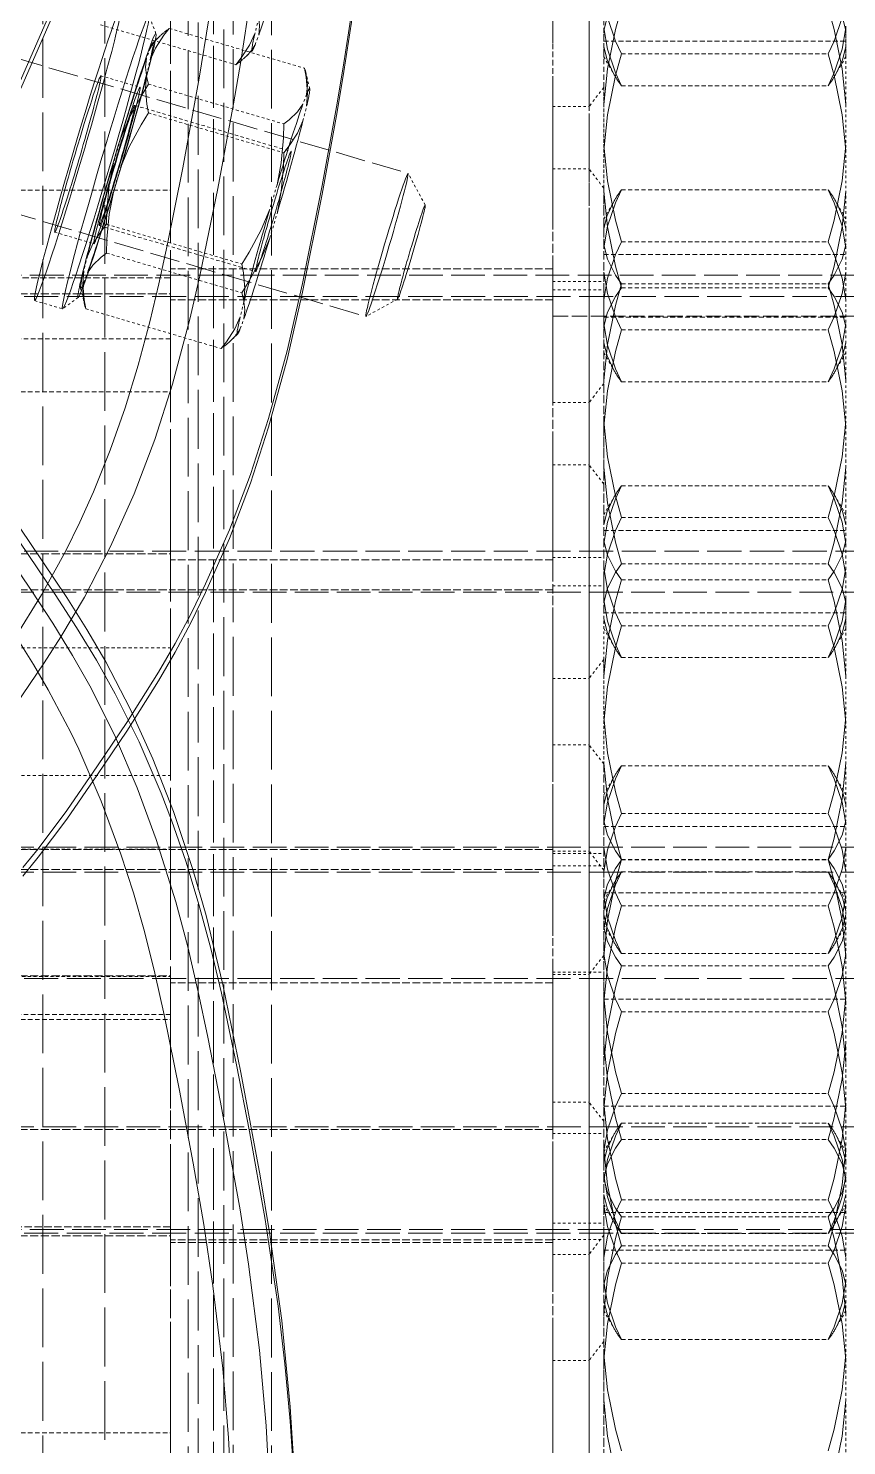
# Model space of a CAD drawing. Header units: millimetres. Extents: x 2913 to 35025, y 2470 to 25178.
# Drawn here: x 14592.4 to 14624.5, y 11967.6 to 12023.2 of the extents above; entities that cross this region are included whole.
import ezdxf

# ---------------------------------------------------------------- set-up
doc = ezdxf.new("R2010")
doc.units = ezdxf.units.MM
doc.linetypes.add('DASHED', pattern=[15, 12, -3])

# ---------------------------------------------------------------- blocks, each defined once
blk = doc.blocks.new('A$C637D7238')
at = {"color": 7, "linetype": 'DASHED', "lineweight": 13, "ltscale": 0.464721}
for p, q in [((198.301, 1132.197), (198.301, 1411.03)), ((213.301, 1132.197), (213.301, 1411.03))]:
    blk.add_line(p, q, dxfattribs=at)
at = {"color": 7, "linetype": 'DASHED', "lineweight": 13, "ltscale": 0.19221}
for p, q in [((200.769, 1176.542), (200.769, 1291.867)), ((202.269, 1176.521), (202.269, 1291.847))]:
    blk.add_line(p, q, dxfattribs=at)
at = {"color": 7, "linetype": 'DASHED', "lineweight": 13, "ltscale": 0.192253}
blk.add_line((200.394, 1168.654), (200.394, 1284.006), dxfattribs=at)
at = {"color": 7, "linetype": 'DASHED', "lineweight": 13, "ltscale": 0.192257}
blk.add_line((199.004, 1167.83), (199.004, 1283.184), dxfattribs=at)
at = {"color": 7, "linetype": 'DASHED', "lineweight": 13, "ltscale": 0.192265}
blk.add_line((199.392, 1166.038), (199.392, 1281.397), dxfattribs=at)
at = {"color": 7, "linetype": 'DASHED', "lineweight": 13, "ltscale": 0.192269}
blk.add_line((199.99, 1164.997), (199.99, 1280.358), dxfattribs=at)
at = {"color": 7, "linetype": 'DASHED', "lineweight": 13, "ltscale": 0.192268}
blk.add_line((199.998, 1165.122), (199.998, 1280.483), dxfattribs=at)
at = {"color": 7, "linetype": 'DASHED', "lineweight": 13, "ltscale": 0.192321}
blk.add_line((195.729, 1144.426), (195.729, 1259.819), dxfattribs=at)
at = {"color": 7, "linetype": 'DASHED', "lineweight": 13, "ltscale": 0.192323}
blk.add_line((193.301, 1142.293), (193.301, 1257.687), dxfattribs=at)
at = {"color": 7, "linetype": 'DASHED', "lineweight": 13, "ltscale": 0.097866}
for p, q in [((151.293, 1248.218), (207.624, 1231.639)), ((149.641, 1242.603), (205.971, 1226.024))]:
    blk.add_line(p, q, dxfattribs=at)
at = {"color": 7, "linetype": 'DASHED', "lineweight": 13, "ltscale": 0.018552}
for p, q in [((213.301, 1234.259), (213.301, 1245.39)), ((214.725, 1234.259), (214.725, 1245.39)), ((214.725, 1231.51), (214.725, 1242.641)), ((214.725, 1222.641), (214.725, 1233.772))]:
    blk.add_line(p, q, dxfattribs=at)
at = {"color": 7, "linetype": 'DASHED', "lineweight": 13, "ltscale": 0.017161}
blk.add_line((215.301, 1235.009), (215.301, 1245.305), dxfattribs=at)
at = {"color": 7, "linetype": 'DASHED', "lineweight": 13, "ltscale": 0.093789}
blk.add_line((198.301, 1238.476), (198.301, 1182.203), dxfattribs=at)
at = {"color": 7, "linetype": 'DASHED', "lineweight": 13, "ltscale": 0.001259}
for p, q in [((197.737, 1237.122), (197.466, 1237.827)), ((194.691, 1226.771), (194.081, 1226.326))]:
    blk.add_line(p, q, dxfattribs=at)
at = {"color": 7, "linetype": 'DASHED', "lineweight": 13, "ltscale": 0.000989504}
for p, q in [((201.768, 1237.73), (201.626, 1237.153)), ((197.366, 1235.503), (197.508, 1236.079))]:
    blk.add_line(p, q, dxfattribs=at)
at = {"color": 7, "linetype": 'DASHED', "lineweight": 13, "ltscale": 0.009222}
for p, q in [((195.565, 1237.468), (200.873, 1235.905)), ((197.441, 1235.143), (202.749, 1233.58)), ((195.802, 1229.642), (201.109, 1228.08)), ((195.802, 1228.511), (201.109, 1226.949)), ((194.982, 1226.326), (200.29, 1224.764))]:
    blk.add_line(p, q, dxfattribs=at)
at = {"color": 7, "linetype": 'DASHED', "lineweight": 13, "ltscale": 0.009221}
for p, q in [((198.261, 1237.327), (203.569, 1235.765)), ((197.441, 1234.011), (202.749, 1232.449))]:
    blk.add_line(p, q, dxfattribs=at)
at = {"color": 7, "linetype": 'DASHED', "lineweight": 13, "ltscale": 0.001886}
for p, q in [((215.301, 1236.219), (215.301, 1237.35)), ((224.801, 1236.219), (224.801, 1237.35)), ((215.301, 1213.773), (215.301, 1214.904)), ((224.801, 1213.773), (224.801, 1214.904))]:
    blk.add_line(p, q, dxfattribs=at)
at = {"color": 7, "linetype": 'DASHED', "lineweight": 13, "ltscale": 0.005132}
for p, q in [((224.801, 1234.344), (224.801, 1237.423)), ((224.801, 1211.9), (224.801, 1214.979))]:
    blk.add_line(p, q, dxfattribs=at)
at = {"color": 7, "linetype": 'DASHED', "lineweight": 13, "ltscale": 0.000606274}
for p, q in [((197.615, 1236.764), (197.878, 1237.015)), ((201.519, 1236.468), (201.255, 1236.217))]:
    blk.add_line(p, q, dxfattribs=at)
at = {"color": 7, "linetype": 'DASHED', "lineweight": 13, "ltscale": 0.00067601}
for p, q in [((201.626, 1236.686), (201.768, 1237.066)), ((197.508, 1236.546), (197.366, 1236.167))]:
    blk.add_line(p, q, dxfattribs=at)
at = {"color": 7, "linetype": 'DASHED', "lineweight": 13, "ltscale": 0.015833}
for p, q in [((215.301, 1236.829), (224.801, 1236.829)), ((215.301, 1228.453), (224.801, 1228.453)), ((215.301, 1226.001), (224.801, 1226.001)), ((215.301, 1217.625), (224.801, 1217.625)), ((215.301, 1214.385), (224.801, 1214.385)), ((215.301, 1206.009), (224.801, 1206.009)), ((215.301, 1203.4), (224.801, 1203.4)), ((215.301, 1199.23), (224.801, 1199.23)), ((215.301, 1195.024), (224.801, 1195.024)), ((215.301, 1190.854), (224.801, 1190.854)), ((215.301, 1189.375), (224.801, 1189.375))]:
    blk.add_line(p, q, dxfattribs=at)
at = {"color": 7, "linetype": 'DASHED', "lineweight": 13, "ltscale": 0.001316}
for p, q in [((215.301, 1236.219), (215.696, 1235.535)), ((224.801, 1236.219), (224.406, 1235.535)), ((215.301, 1229.853), (215.696, 1230.537)), ((224.801, 1229.853), (224.406, 1230.537)), ((215.301, 1224.601), (215.696, 1223.917)), ((224.801, 1224.601), (224.406, 1223.917)), ((215.301, 1218.238), (215.696, 1218.921)), ((224.801, 1218.238), (224.406, 1218.921)), ((215.301, 1213.773), (215.696, 1213.089)), ((224.801, 1213.773), (224.406, 1213.089)), ((215.301, 1207.252), (215.696, 1207.936)), ((224.801, 1207.252), (224.406, 1207.936)), ((215.301, 1203.083), (215.696, 1203.766)), ((224.801, 1203.083), (224.406, 1203.766)), ((215.301, 1202.157), (215.696, 1201.473)), ((224.801, 1202.157), (224.406, 1201.473)), ((215.301, 1193.227), (215.696, 1193.911)), ((224.801, 1193.227), (224.406, 1193.911)), ((215.301, 1191.172), (215.696, 1190.488)), ((224.801, 1191.172), (224.406, 1190.488)), ((215.301, 1187.002), (215.696, 1186.318)), ((224.801, 1187.002), (224.406, 1186.318))]:
    blk.add_line(p, q, dxfattribs=at)
at = {"color": 7, "linetype": 'DASHED', "lineweight": 13, "ltscale": 0.013529}
for p, q in [((215.992, 1236.325), (224.109, 1236.325)), ((215.992, 1235.08), (224.109, 1235.08)), ((215.992, 1230.992), (224.109, 1230.992)), ((215.992, 1228.957), (224.109, 1228.957)), ((215.992, 1227.307), (224.109, 1227.307)), ((215.992, 1227.147), (224.109, 1227.147)), ((215.992, 1225.497), (224.109, 1225.497)), ((215.992, 1223.463), (224.109, 1223.463)), ((215.992, 1219.376), (224.109, 1219.376)), ((215.992, 1218.129), (224.109, 1218.129)), ((215.992, 1216.319), (224.109, 1216.319)), ((215.992, 1215.692), (224.109, 1215.692)), ((215.992, 1213.881), (224.109, 1213.881)), ((215.992, 1212.635), (224.109, 1212.635)), ((215.992, 1208.391), (224.109, 1208.391)), ((215.992, 1206.513), (224.109, 1206.513)), ((215.992, 1204.706), (224.109, 1204.706)), ((215.992, 1204.703), (224.109, 1204.703)), ((215.992, 1204.221), (224.109, 1204.221)), ((215.992, 1202.896), (224.109, 1202.896)), ((215.992, 1201.019), (224.109, 1201.019)), ((215.992, 1200.536), (224.109, 1200.536)), ((215.992, 1198.726), (224.109, 1198.726)), ((215.992, 1195.528), (224.109, 1195.528)), ((215.992, 1194.365), (224.109, 1194.365)), ((215.992, 1193.718), (224.109, 1193.718)), ((215.992, 1191.358), (224.109, 1191.358)), ((215.992, 1190.681), (224.109, 1190.681)), ((215.992, 1190.034), (224.109, 1190.034)), ((215.992, 1189.548), (224.109, 1189.548)), ((215.992, 1188.871), (224.109, 1188.871)), ((215.992, 1185.864), (224.109, 1185.864))]:
    blk.add_line(p, q, dxfattribs=at)
at = {"color": 7, "linetype": 'DASHED', "lineweight": 13, "ltscale": 0.000270102}
for p, q in [((203.611, 1235.608), (203.569, 1235.765)), ((194.94, 1226.483), (194.982, 1226.326))]:
    blk.add_line(p, q, dxfattribs=at)
at = {"color": 7, "linetype": 'DASHED', "lineweight": 13, "ltscale": 0.001123}
for p, q in [((203.769, 1234.953), (203.611, 1235.608)), ((194.782, 1227.138), (194.94, 1226.483))]:
    blk.add_line(p, q, dxfattribs=at)
at = {"color": 7, "linetype": 'DASHED', "lineweight": 13, "ltscale": 0.002665}
for p, q in [((195.576, 1235.47), (197.111, 1235.018)), ((193.77, 1229.33), (195.304, 1228.879))]:
    blk.add_line(p, q, dxfattribs=at)
at = {"color": 7, "linetype": 'DASHED', "lineweight": 13, "ltscale": 0.001576}
for p, q in [((215.301, 1235.009), (214.725, 1234.259)), ((215.301, 1231.063), (214.725, 1231.813)), ((215.301, 1223.391), (214.725, 1222.641)), ((215.301, 1219.447), (214.725, 1220.197)), ((215.301, 1208.462), (214.725, 1209.212)), ((215.301, 1204.292), (214.725, 1205.042)), ((215.301, 1200.947), (214.725, 1200.197)), ((215.301, 1194.437), (214.725, 1195.187)), ((215.301, 1185.792), (214.725, 1185.042))]:
    blk.add_line(p, q, dxfattribs=at)
at = {"color": 7, "linetype": 'DASHED', "lineweight": 13, "ltscale": 0.001109}
blk.add_line((215.301, 1234.344), (215.301, 1235.009), dxfattribs=at)
at = {"color": 7, "linetype": 'DASHED', "lineweight": 13, "ltscale": 0.002202}
blk.add_line((215.301, 1233.688), (215.301, 1235.009), dxfattribs=at)
at = {"color": 7, "linetype": 'DASHED', "lineweight": 13, "ltscale": 0.000675943}
for p, q in [((203.645, 1234.74), (203.502, 1234.361)), ((201.043, 1225.545), (201.185, 1225.925))]:
    blk.add_line(p, q, dxfattribs=at)
at = {"color": 7, "linetype": 'DASHED', "lineweight": 13, "ltscale": 0.010661}
for p, q in [((196.901, 1234.308), (203.038, 1232.501)), ((195.513, 1229.59), (201.649, 1227.784))]:
    blk.add_line(p, q, dxfattribs=at)
at = {"color": 7, "linetype": 'DASHED', "lineweight": 13, "ltscale": 0.000989829}
for p, q in [((203.502, 1233.697), (203.645, 1234.273)), ((201.185, 1226.589), (201.043, 1226.012))]:
    blk.add_line(p, q, dxfattribs=at)
at = {"color": 7, "linetype": 'DASHED', "lineweight": 13, "ltscale": 0.002374}
for p, q in [((213.301, 1234.259), (214.725, 1234.259)), ((213.301, 1231.813), (214.725, 1231.813)), ((213.301, 1222.641), (214.725, 1222.641)), ((213.301, 1220.197), (214.725, 1220.197)), ((213.301, 1211.813), (214.725, 1211.813)), ((213.301, 1209.212), (214.725, 1209.212)), ((213.301, 1205.042), (214.725, 1205.042)), ((213.301, 1200.197), (214.725, 1200.197)), ((213.301, 1195.187), (214.725, 1195.187)), ((213.301, 1189.212), (214.725, 1189.212)), ((213.301, 1185.042), (214.725, 1185.042))]:
    blk.add_line(p, q, dxfattribs=at)
at = {"color": 7, "linetype": 'DASHED', "lineweight": 13, "ltscale": 0.000811005}
blk.add_line((213.301, 1233.772), (213.301, 1234.259), dxfattribs=at)
at = {"color": 7, "linetype": 'DASHED', "lineweight": 13, "ltscale": 0.00266}
for p, q in [((215.301, 1234.344), (215.301, 1232.748)), ((224.801, 1234.344), (224.801, 1232.748)), ((215.301, 1211.9), (215.301, 1210.304)), ((224.801, 1211.9), (224.801, 1210.304)), ((215.301, 1200.915), (215.301, 1199.319)), ((224.801, 1200.915), (224.801, 1199.319)), ((215.301, 1186.89), (215.301, 1185.294)), ((224.801, 1186.89), (224.801, 1185.294))]:
    blk.add_line(p, q, dxfattribs=at)
at = {"color": 7, "linetype": 'DASHED', "lineweight": 13, "ltscale": 0.003267}
blk.add_line((213.301, 1231.812), (213.301, 1233.772), dxfattribs=at)
at = {"color": 7, "linetype": 'DASHED', "lineweight": 13, "ltscale": 0.005995}
blk.add_line((215.301, 1230.091), (215.301, 1233.688), dxfattribs=at)
at = {"color": 7, "linetype": 'DASHED', "lineweight": 13, "ltscale": 0.001663}
for p, q in [((196.35, 1232.992), (196.065, 1232.036)), ((196.065, 1230.905), (196.35, 1231.861)), ((202.486, 1231.186), (202.201, 1230.23)), ((202.201, 1229.099), (202.486, 1230.055))]:
    blk.add_line(p, q, dxfattribs=at)
at = {"color": 7, "linetype": 'DASHED', "lineweight": 13, "ltscale": 0.002821}
blk.add_line((215.301, 1231.056), (215.301, 1232.748), dxfattribs=at)
at = {"color": 7, "linetype": 'DASHED', "lineweight": 13, "ltscale": 0.004825}
blk.add_line((224.801, 1229.853), (224.801, 1232.748), dxfattribs=at)
at = {"color": 7, "linetype": 'DASHED', "lineweight": 13, "ltscale": 0.002355}
for p, q in [((208.302, 1230.396), (207.626, 1231.637)), ((207.215, 1226.702), (205.975, 1226.025))]:
    blk.add_line(p, q, dxfattribs=at)
at = {"color": 7, "linetype": 'DASHED', "lineweight": 13, "ltscale": 0.030065}
for p, q in [((213.301, 1213.774), (213.301, 1231.813)), ((214.725, 1213.774), (214.725, 1231.813)), ((214.725, 1211.813), (214.725, 1229.852)), ((214.725, 1191.173), (214.725, 1209.212)), ((214.725, 1189.212), (214.725, 1207.251)), ((213.301, 1177.148), (213.301, 1195.187)), ((214.725, 1177.148), (214.725, 1195.187)), ((214.725, 1175.187), (214.725, 1193.226))]:
    blk.add_line(p, q, dxfattribs=at)
at = {"color": 7, "linetype": 'DASHED', "lineweight": 13, "ltscale": 0.02781}
for p, q in [((215.301, 1214.377), (215.301, 1231.063)), ((215.301, 1177.751), (215.301, 1194.437))]:
    blk.add_line(p, q, dxfattribs=at)
at = {"color": 7, "linetype": 'DASHED', "lineweight": 13, "ltscale": 0.014882}
for p, q in [((189.372, 1230.983), (198.301, 1230.983)), ((198.301, 1225.151), (189.372, 1225.151)), ((189.372, 1223.064), (198.301, 1223.064)), ((198.301, 1198.627), (189.372, 1198.627)), ((189.372, 1198.43), (198.301, 1198.43)), ((189.372, 1182.203), (198.301, 1182.203))]:
    blk.add_line(p, q, dxfattribs=at)
at = {"color": 7, "linetype": 'DASHED', "lineweight": 13, "ltscale": 0.000639343}
for p, q in [((215.301, 1229.47), (215.301, 1229.853)), ((224.801, 1229.47), (224.801, 1229.853)), ((215.301, 1206.869), (215.301, 1207.252)), ((224.801, 1206.869), (224.801, 1207.252))]:
    blk.add_line(p, q, dxfattribs=at)
at = {"color": 7, "linetype": 'DASHED', "lineweight": 13, "ltscale": 0.001067}
for p, q in [((215.301, 1229.47), (215.301, 1228.829)), ((224.801, 1229.47), (224.801, 1228.829)), ((215.301, 1192.843), (215.301, 1192.203)), ((224.801, 1192.843), (224.801, 1192.203))]:
    blk.add_line(p, q, dxfattribs=at)
at = {"color": 7, "linetype": 'DASHED', "lineweight": 13, "ltscale": 0.008855}
for p, q in [((215.301, 1223.516), (215.301, 1228.829)), ((224.801, 1223.516), (224.801, 1228.829)), ((215.301, 1200.915), (215.301, 1206.228)), ((224.801, 1200.915), (224.801, 1206.228)), ((215.301, 1186.89), (215.301, 1192.203)), ((224.801, 1186.89), (224.801, 1192.203))]:
    blk.add_line(p, q, dxfattribs=at)
at = {"color": 7, "linetype": 'DASHED', "lineweight": 13, "ltscale": 0.000989875}
blk.add_line((195.049, 1228.395), (194.906, 1227.818), dxfattribs=at)
at = {"color": 7, "linetype": 'DASHED', "lineweight": 13, "ltscale": 0.000676367}
blk.add_line((194.906, 1227.351), (195.049, 1227.731), dxfattribs=at)
at = {"color": 7, "linetype": 'DASHED', "lineweight": 13, "ltscale": 0.025}
for p, q in [((213.301, 1227.888), (198.301, 1227.888)), ((213.301, 1226.677), (198.301, 1226.677)), ((213.301, 1216.477), (198.301, 1216.477)), ((213.301, 1215.297), (198.301, 1215.297)), ((213.301, 1205.097), (198.301, 1205.097)), ((213.301, 1204.312), (198.301, 1204.312)), ((213.301, 1199.874), (198.301, 1199.874)), ((213.301, 1194.112), (198.301, 1194.112)), ((213.301, 1189.784), (198.301, 1189.784)), ((213.301, 1189.674), (198.301, 1189.674))]:
    blk.add_line(p, q, dxfattribs=at)
at = {"color": 7, "linetype": 'DASHED', "lineweight": 13, "ltscale": 0.11017}
for p, q in [((177.923, 1227.641), (244.025, 1227.641)), ((177.923, 1190.187), (244.025, 1190.187))]:
    blk.add_line(p, q, dxfattribs=at)
at = {"color": 7, "linetype": 'DASHED', "lineweight": 13, "ltscale": 0.020603}
blk.add_line((198.301, 1227.541), (185.939, 1227.541), dxfattribs=at)
at = {"color": 7, "linetype": 'DASHED', "lineweight": 13, "ltscale": 0.003333}
for p, q in [((213.301, 1227.391), (215.301, 1227.391)), ((213.301, 1227.063), (215.301, 1227.063)), ((213.301, 1216.563), (215.301, 1216.563)), ((213.301, 1215.447), (215.301, 1215.447)), ((213.301, 1204.948), (215.301, 1204.948)), ((213.301, 1204.462), (215.301, 1204.462)), ((213.301, 1200.292), (215.301, 1200.292)), ((213.301, 1193.962), (215.301, 1193.962)), ((213.301, 1190.437), (215.301, 1190.437)), ((213.301, 1189.792), (215.301, 1189.792))]:
    blk.add_line(p, q, dxfattribs=at)
at = {"color": 7, "linetype": 'DASHED', "lineweight": 13, "ltscale": 0.111667}
for p, q in [((240.801, 1226.813), (173.801, 1226.813)), ((240.801, 1216.813), (173.801, 1216.813)), ((240.801, 1200.042), (173.801, 1200.042)), ((240.801, 1190.042), (173.801, 1190.042))]:
    blk.add_line(p, q, dxfattribs=at)
at = {"color": 7, "linetype": 'DASHED', "lineweight": 13, "ltscale": 0.026667}
for p, q in [((182.301, 1226.913), (198.301, 1226.913)), ((182.301, 1216.713), (198.301, 1216.713)), ((182.301, 1215.297), (198.301, 1215.297)), ((182.301, 1205.097), (198.301, 1205.097)), ((182.301, 1204.312), (198.301, 1204.312)), ((182.301, 1200.142), (198.301, 1200.142)), ((182.301, 1194.112), (198.301, 1194.112)), ((182.301, 1189.942), (198.301, 1189.942))]:
    blk.add_line(p, q, dxfattribs=at)
at = {"color": 7, "linetype": 'DASHED', "lineweight": 13, "ltscale": 0.001898}
blk.add_line((192.979, 1226.644), (194.072, 1226.323), dxfattribs=at)
at = {"color": 7, "linetype": 'DASHED', "lineweight": 13, "ltscale": 0.05}
blk.add_line((213.301, 1226.03), (243.301, 1226.03), dxfattribs=at)
at = {"color": 7, "linetype": 'DASHED', "lineweight": 13, "ltscale": 0.000606675}
blk.add_line((200.936, 1225.327), (200.672, 1225.076), dxfattribs=at)
at = {"color": 7, "linetype": 'DASHED', "lineweight": 13, "ltscale": 0.002659}
for p, q in [((215.301, 1223.516), (215.301, 1221.92)), ((224.801, 1223.516), (224.801, 1221.92))]:
    blk.add_line(p, q, dxfattribs=at)
at = {"color": 7, "linetype": 'DASHED', "lineweight": 13, "ltscale": 0.010101}
for p, q in [((215.301, 1215.86), (215.301, 1221.92)), ((224.801, 1215.86), (224.801, 1221.92)), ((224.801, 1193.259), (224.801, 1199.319)), ((215.301, 1179.233), (215.301, 1185.294)), ((224.801, 1179.233), (224.801, 1185.294))]:
    blk.add_line(p, q, dxfattribs=at)
at = {"color": 7, "linetype": 'DASHED', "lineweight": 13, "ltscale": 0.03195}
for p, q in [((214.725, 1201.027), (214.725, 1220.197)), ((214.725, 1185.872), (214.725, 1205.042)), ((214.725, 1185.042), (214.725, 1204.213))]:
    blk.add_line(p, q, dxfattribs=at)
at = {"color": 7, "linetype": 'DASHED', "lineweight": 13, "ltscale": 0.031951}
blk.add_line((214.725, 1200.197), (214.725, 1219.368), dxfattribs=at)
at = {"color": 7, "linetype": 'DASHED', "lineweight": 13, "ltscale": 0.001592}
for p, q in [((215.301, 1215.86), (215.301, 1214.904)), ((224.801, 1215.86), (224.801, 1214.904))]:
    blk.add_line(p, q, dxfattribs=at)
at = {"color": 7, "linetype": 'DASHED', "lineweight": 13, "ltscale": 0.11}
for p, q in [((240.801, 1215.197), (174.801, 1215.197)), ((240.801, 1205.197), (174.801, 1205.197)), ((240.801, 1204.212), (174.801, 1204.212)), ((240.801, 1194.212), (174.801, 1194.212))]:
    blk.add_line(p, q, dxfattribs=at)
at = {"color": 7, "linetype": 'DASHED', "lineweight": 13, "ltscale": 0.003023}
blk.add_line((215.301, 1212.563), (215.301, 1214.377), dxfattribs=at)
at = {"color": 7, "linetype": 'DASHED', "lineweight": 13, "ltscale": 0.003268}
blk.add_line((213.301, 1211.813), (213.301, 1213.774), dxfattribs=at)
at = {"color": 7, "linetype": 'DASHED', "lineweight": 13, "ltscale": 0.010105}
for p, q in [((192.238, 1213.013), (198.301, 1213.013)), ((192.238, 1208.013), (198.301, 1208.013))]:
    blk.add_line(p, q, dxfattribs=at)
at = {"color": 7, "linetype": 'DASHED', "lineweight": 13, "ltscale": 0.001575}
for p, q in [((215.301, 1212.563), (214.725, 1211.813)), ((215.301, 1189.962), (214.725, 1189.212))]:
    blk.add_line(p, q, dxfattribs=at)
at = {"color": 7, "linetype": 'DASHED', "lineweight": 13, "ltscale": 0.001105}
blk.add_line((215.301, 1211.9), (215.301, 1212.563), dxfattribs=at)
at = {"color": 7, "linetype": 'DASHED', "lineweight": 13, "ltscale": 0.007215}
blk.add_line((215.301, 1208.234), (215.301, 1212.563), dxfattribs=at)
at = {"color": 7, "linetype": 'DASHED', "lineweight": 13, "ltscale": 0.00623}
blk.add_line((213.301, 1208.075), (213.301, 1211.813), dxfattribs=at)
at = {"color": 7, "linetype": 'DASHED', "lineweight": 13, "ltscale": 0.00307}
blk.add_line((215.301, 1208.462), (215.301, 1210.304), dxfattribs=at)
at = {"color": 7, "linetype": 'DASHED', "lineweight": 13, "ltscale": 0.005087}
blk.add_line((224.801, 1207.252), (224.801, 1210.304), dxfattribs=at)
at = {"color": 7, "linetype": 'DASHED', "lineweight": 13, "ltscale": 0.025252}
blk.add_line((213.301, 1194.061), (213.301, 1209.212), dxfattribs=at)
at = {"color": 7, "linetype": 'DASHED', "lineweight": 13, "ltscale": 0.025783}
blk.add_line((215.301, 1192.992), (215.301, 1208.462), dxfattribs=at)
at = {"color": 7, "linetype": 'DASHED', "lineweight": 13, "ltscale": 0.001068}
for p, q in [((215.301, 1206.869), (215.301, 1206.228)), ((224.801, 1206.869), (224.801, 1206.228))]:
    blk.add_line(p, q, dxfattribs=at)
at = {"color": 7, "linetype": 'DASHED', "lineweight": 13, "ltscale": 0.010047}
for p, q in [((192.272, 1205.12), (198.301, 1205.12)), ((192.272, 1200.12), (198.301, 1200.12))]:
    blk.add_line(p, q, dxfattribs=at)
at = {"color": 7, "linetype": 'DASHED', "lineweight": 13, "ltscale": 0.008138}
blk.add_line((215.301, 1194.437), (215.301, 1199.319), dxfattribs=at)
at = {"color": 7, "linetype": 'DASHED', "lineweight": 13, "ltscale": 0.000639725}
for p, q in [((215.301, 1192.843), (215.301, 1193.227)), ((224.801, 1192.843), (224.801, 1193.227))]:
    blk.add_line(p, q, dxfattribs=at)
at = {"color": 7, "linetype": 'DASHED', "lineweight": 13, "ltscale": 5.26428e-05}
blk.add_line((224.801, 1193.259), (224.801, 1193.227), dxfattribs=at)
at = {"color": 7, "linetype": 'DASHED', "lineweight": 13, "ltscale": 0.023993}
blk.add_line((198.301, 1190.287), (183.905, 1190.287), dxfattribs=at)
at = {"color": 7, "linetype": 'DASHED', "lineweight": 13, "ltscale": 0.066415}
blk.add_line((198.301, 1182.203), (198.301, 1142.354), dxfattribs=at)
at = {"color": 7, "linetype": 'DASHED', "lineweight": 13}
for points in [[(161.196, 1180.288), (165.151, 1186.139), (169.031, 1192.062), (172.809, 1198.053), (175.945, 1203.242), (178.971, 1208.474), (181.698, 1213.405), (184.328, 1218.374), (186.864, 1223.383), (189.332, 1228.481), (191.694, 1233.604), (193.95, 1238.796), (195.734, 1243.177), (197.414, 1247.598), (198.968, 1252.044), (200.434, 1256.667), (201.754, 1261.327), (202.924, 1266.029), (203.451, 1268.398), (203.94, 1270.779)], [(161.196, 1179.949), (165.151, 1185.799), (169.031, 1191.722), (172.809, 1197.714), (175.945, 1202.903), (178.971, 1208.135), (181.698, 1213.066), (184.328, 1218.035), (186.864, 1223.044), (189.332, 1228.141), (191.694, 1233.264), (193.95, 1238.457), (195.734, 1242.838), (197.414, 1247.259), (198.968, 1251.705), (200.434, 1256.328), (201.754, 1260.988), (202.924, 1265.69), (203.451, 1268.059), (203.94, 1270.44), (204.389, 1272.831)], [(199.814, 1237.703), (199.436, 1235.372), (198.788, 1231.853), (198.183, 1228.809), (197.856, 1227.305), (197.5, 1225.814), (197.043, 1224.115), (196.525, 1222.434), (195.939, 1220.774), (195.286, 1219.146), (194.755, 1217.955), (194.188, 1216.797), (193.251, 1215.095), (192.217, 1213.429), (190.974, 1211.567), (189.962, 1210.095), (188.908, 1208.655), (188.066, 1207.634), (187.206, 1206.747), (186.501, 1206.158), (185.803, 1205.705), (185.248, 1205.448), (184.7, 1205.287), (184.178, 1205.223)], [(201.452, 1238.538), (201.068, 1236.033), (200.782, 1234.369), (200.161, 1231.05), (199.462, 1227.622), (199.069, 1225.915), (198.388, 1223.368), (197.687, 1221.197), (196.877, 1219.063), (195.956, 1216.992), (194.928, 1215.007), (194.005, 1213.45), (193.349, 1212.423), (191.933, 1210.318)], [(205.427, 1238.089), (205.084, 1235.806), (204.822, 1234.249), (204.254, 1231.16), (203.489, 1227.322), (202.881, 1224.67), (202.155, 1222.012), (201.439, 1219.816), (200.617, 1217.652), (199.685, 1215.531), (199.101, 1214.341), (198.486, 1213.187), (197.837, 1212.062), (196.591, 1210.088), (195.446, 1208.384), (194.239, 1206.637), (193.12, 1205.134), (192.513, 1204.39)], [(205.427, 1237.749), (205.084, 1235.467), (204.822, 1233.91), (204.254, 1230.821), (203.489, 1226.983), (202.881, 1224.33), (202.155, 1221.673), (201.439, 1219.476), (200.617, 1217.313), (199.685, 1215.192), (199.101, 1214.001), (198.486, 1212.848), (197.837, 1211.723), (196.591, 1209.749), (195.446, 1208.045), (194.239, 1206.297), (193.12, 1204.795), (192.513, 1204.051)], [(215.301, 1237.243), (215.451, 1237.806), (215.763, 1238.424), (215.992, 1238.765)], [(215.301, 1238.595), (215.451, 1237.755), (215.763, 1236.833), (215.992, 1236.325)], [(224.801, 1237.243), (224.65, 1237.806), (224.338, 1238.424), (224.109, 1238.765)], [(224.801, 1238.595), (224.65, 1237.755), (224.338, 1236.833), (224.109, 1236.325)], [(201.768, 1237.066), (201.803, 1237.426), (201.754, 1237.848), (201.693, 1238.09)], [(215.301, 1234.344), (215.451, 1235.746), (215.763, 1237.286), (215.992, 1238.135)], [(224.801, 1234.344), (224.65, 1235.746), (224.338, 1237.286), (224.109, 1238.135)], [(197.508, 1236.079), (197.724, 1236.559), (198.048, 1237.061), (198.261, 1237.327)], [(215.301, 1237.35), (215.451, 1236.511), (215.763, 1235.589), (215.992, 1235.08)], [(224.801, 1237.35), (224.65, 1236.511), (224.338, 1235.589), (224.109, 1235.08)], [(201.626, 1237.153), (201.41, 1236.673), (201.085, 1236.172), (200.873, 1235.905)], [(215.301, 1236.602), (215.432, 1236.09), (215.696, 1235.535)], [(224.801, 1236.602), (224.669, 1236.09), (224.406, 1235.535)], [(197.366, 1236.167), (197.331, 1235.806), (197.38, 1235.385), (197.441, 1235.143)], [(215.301, 1232.534), (215.451, 1233.936), (215.763, 1235.476), (215.992, 1236.325)], [(224.801, 1232.534), (224.65, 1233.936), (224.338, 1235.476), (224.109, 1236.325)], [(197.366, 1235.503), (197.331, 1234.97), (197.38, 1234.358), (197.441, 1234.011)], [(203.645, 1234.273), (203.68, 1234.806), (203.63, 1235.418), (203.569, 1235.765)], [(203.645, 1234.74), (203.68, 1235.101), (203.611, 1235.608)], [(196.35, 1232.992), (196.69, 1233.806), (197.153, 1234.674), (197.441, 1235.143)], [(196.35, 1231.861), (196.69, 1232.675), (197.153, 1233.543), (197.441, 1234.011)], [(203.502, 1234.361), (203.287, 1234.053), (202.962, 1233.742), (202.749, 1233.58)], [(202.486, 1231.186), (202.647, 1232.053), (202.735, 1233.032), (202.749, 1233.58)], [(203.502, 1233.697), (203.287, 1233.217), (202.962, 1232.715), (202.749, 1232.449)], [(215.301, 1232.748), (215.451, 1231.346), (215.763, 1229.806), (215.992, 1228.957)], [(224.801, 1232.748), (224.65, 1231.346), (224.338, 1229.806), (224.109, 1228.957)], [(202.486, 1230.055), (202.647, 1230.922), (202.735, 1231.9), (202.749, 1232.449)], [(196.065, 1232.036), (195.904, 1231.169), (195.816, 1230.191), (195.802, 1229.642)], [(196.065, 1230.905), (195.904, 1230.038), (195.816, 1229.06), (195.802, 1228.511)], [(215.301, 1228.722), (215.451, 1229.561), (215.763, 1230.483), (215.992, 1230.992)], [(215.301, 1230.938), (215.451, 1229.536), (215.763, 1227.995), (215.992, 1227.147)], [(215.301, 1229.47), (215.432, 1229.982), (215.696, 1230.537)], [(224.801, 1228.722), (224.65, 1229.561), (224.338, 1230.483), (224.109, 1230.992)], [(224.801, 1230.938), (224.65, 1229.536), (224.338, 1227.995), (224.109, 1227.147)], [(224.801, 1229.47), (224.669, 1229.982), (224.406, 1230.537)], [(202.201, 1230.23), (201.86, 1229.417), (201.398, 1228.548), (201.109, 1228.08)], [(195.049, 1228.395), (195.264, 1228.874), (195.589, 1229.376), (195.802, 1229.642)], [(202.201, 1229.099), (201.86, 1228.285), (201.398, 1227.417), (201.109, 1226.949)], [(215.301, 1226.687), (215.451, 1227.527), (215.763, 1228.449), (215.992, 1228.957)], [(215.301, 1228.829), (215.451, 1228.266), (215.763, 1227.648), (215.992, 1227.307)], [(224.801, 1226.687), (224.65, 1227.527), (224.338, 1228.449), (224.109, 1228.957)], [(224.801, 1228.829), (224.65, 1228.266), (224.338, 1227.648), (224.109, 1227.307)], [(195.049, 1227.731), (195.264, 1228.038), (195.589, 1228.349), (195.802, 1228.511)], [(194.906, 1227.818), (194.871, 1227.285), (194.92, 1226.673), (194.982, 1226.326)], [(201.185, 1226.589), (201.22, 1227.122), (201.171, 1227.733), (201.109, 1228.08)], [(215.301, 1227.767), (215.451, 1226.927), (215.763, 1226.005), (215.992, 1225.497)], [(224.801, 1227.767), (224.65, 1226.927), (224.338, 1226.005), (224.109, 1225.497)], [(194.906, 1227.351), (194.871, 1226.991), (194.94, 1226.483)], [(215.301, 1223.516), (215.451, 1224.919), (215.763, 1226.459), (215.992, 1227.307)], [(215.301, 1225.625), (215.451, 1226.188), (215.763, 1226.806), (215.992, 1227.147)], [(224.801, 1223.516), (224.65, 1224.919), (224.338, 1226.459), (224.109, 1227.307)], [(224.801, 1225.625), (224.65, 1226.188), (224.338, 1226.806), (224.109, 1227.147)], [(201.185, 1225.925), (201.22, 1226.285), (201.171, 1226.707), (201.109, 1226.949)], [(201.043, 1226.012), (200.827, 1225.532), (200.502, 1225.031), (200.29, 1224.764)], [(215.301, 1225.732), (215.451, 1224.893), (215.763, 1223.971), (215.992, 1223.463)], [(215.301, 1221.706), (215.451, 1223.109), (215.763, 1224.649), (215.992, 1225.497)], [(224.801, 1225.732), (224.65, 1224.893), (224.338, 1223.971), (224.109, 1223.463)], [(224.801, 1221.706), (224.65, 1223.109), (224.338, 1224.649), (224.109, 1225.497)], [(215.301, 1224.985), (215.432, 1224.472), (215.696, 1223.917)], [(224.801, 1224.985), (224.669, 1224.472), (224.406, 1223.917)], [(203.151, 1180.981), (203.003, 1183.233), (202.669, 1186.615), (202.204, 1189.994), (201.821, 1192.3), (201.067, 1196.353), (200.357, 1199.808), (199.702, 1202.509), (199.185, 1204.321), (198.426, 1206.591), (197.616, 1208.659), (196.724, 1210.629), (195.766, 1212.465), (195.022, 1213.74), (194.235, 1214.989), (192.387, 1217.75)], [(202.215, 1179.5), (202.056, 1182.478), (201.794, 1185.447), (201.369, 1188.83), (201.037, 1190.954), (200.273, 1195.185), (199.774, 1197.733), (199.398, 1199.512), (198.984, 1201.283), (198.519, 1203.043), (197.751, 1205.501), (196.999, 1207.528), (196.147, 1209.51), (195.19, 1211.435), (194.466, 1212.721), (193.694, 1213.98), (192.846, 1215.282), (191.173, 1217.749)], [(203.151, 1180.41), (203.003, 1182.663), (202.796, 1184.91), (202.529, 1187.176), (202.019, 1190.578), (201.403, 1194.028), (200.897, 1196.651), (200.308, 1199.462), (199.89, 1201.218), (199.425, 1202.947), (198.917, 1204.6), (198.343, 1206.251), (197.937, 1207.309), (197.073, 1209.324), (196.139, 1211.214), (195.407, 1212.527), (194.626, 1213.81), (193.783, 1215.112), (192.042, 1217.685)], [(192.211, 1213.514), (192.929, 1212.369), (193.515, 1211.367), (194.396, 1209.696), (194.713, 1209.037), (195.593, 1207.003), (196.365, 1204.918), (196.85, 1203.406), (197.283, 1201.879), (197.692, 1200.249), (198.06, 1198.607), (198.658, 1195.646), (199.195, 1192.786), (199.611, 1190.382), (199.974, 1187.973), (200.359, 1184.738), (200.585, 1182.011), (200.722, 1179.276)], [(215.301, 1221.92), (215.451, 1220.518), (215.763, 1218.978), (215.992, 1218.129)], [(224.801, 1221.92), (224.65, 1220.518), (224.338, 1218.978), (224.109, 1218.129)], [(215.301, 1220.11), (215.451, 1218.708), (215.763, 1217.168), (215.992, 1216.319)], [(224.801, 1220.11), (224.65, 1218.708), (224.338, 1217.168), (224.109, 1216.319)], [(215.301, 1217.106), (215.451, 1217.946), (215.763, 1218.868), (215.992, 1219.376)], [(224.801, 1217.106), (224.65, 1217.946), (224.338, 1218.868), (224.109, 1219.376)], [(215.301, 1217.854), (215.432, 1218.366), (215.696, 1218.921)], [(224.801, 1217.854), (224.669, 1218.366), (224.406, 1218.921)], [(215.301, 1215.86), (215.451, 1216.699), (215.763, 1217.621), (215.992, 1218.129)], [(224.801, 1215.86), (224.65, 1216.699), (224.338, 1217.621), (224.109, 1218.129)], [(215.301, 1217.213), (215.451, 1216.65), (215.763, 1216.032), (215.992, 1215.692)], [(224.801, 1217.213), (224.65, 1216.65), (224.338, 1216.032), (224.109, 1215.692)], [(215.301, 1214.797), (215.451, 1215.36), (215.763, 1215.978), (215.992, 1216.319)], [(215.301, 1216.151), (215.451, 1215.312), (215.763, 1214.39), (215.992, 1213.881)], [(224.801, 1214.797), (224.65, 1215.36), (224.338, 1215.978), (224.109, 1216.319)], [(224.801, 1216.151), (224.65, 1215.312), (224.338, 1214.39), (224.109, 1213.881)], [(215.301, 1211.9), (215.451, 1213.303), (215.763, 1214.843), (215.992, 1215.692)], [(224.801, 1211.9), (224.65, 1213.303), (224.338, 1214.843), (224.109, 1215.692)], [(215.301, 1214.904), (215.451, 1214.065), (215.763, 1213.143), (215.992, 1212.635)], [(224.801, 1214.904), (224.65, 1214.065), (224.338, 1213.143), (224.109, 1212.635)], [(215.301, 1214.157), (215.432, 1213.644), (215.696, 1213.089)], [(215.301, 1210.09), (215.451, 1211.493), (215.763, 1213.033), (215.992, 1213.881)], [(224.801, 1210.09), (224.65, 1211.493), (224.338, 1213.033), (224.109, 1213.881)], [(224.801, 1214.157), (224.669, 1213.644), (224.406, 1213.089)], [(215.301, 1210.304), (215.451, 1208.902), (215.763, 1207.362), (215.992, 1206.513)], [(224.801, 1210.304), (224.65, 1208.902), (224.338, 1207.362), (224.109, 1206.513)], [(215.301, 1208.494), (215.451, 1207.092), (215.763, 1205.552), (215.992, 1204.703)], [(215.301, 1206.121), (215.451, 1206.961), (215.763, 1207.882), (215.992, 1208.391)], [(224.801, 1208.494), (224.65, 1207.092), (224.338, 1205.552), (224.109, 1204.703)], [(224.801, 1206.121), (224.65, 1206.961), (224.338, 1207.882), (224.109, 1208.391)], [(215.301, 1206.869), (215.432, 1207.381), (215.696, 1207.936)], [(224.801, 1206.869), (224.669, 1207.381), (224.406, 1207.936)], [(215.301, 1204.244), (215.451, 1205.083), (215.763, 1206.005), (215.992, 1206.513)], [(215.301, 1206.228), (215.451, 1205.665), (215.763, 1205.047), (215.992, 1204.706)], [(224.801, 1204.244), (224.65, 1205.083), (224.338, 1206.005), (224.109, 1206.513)], [(224.801, 1206.228), (224.65, 1205.665), (224.338, 1205.047), (224.109, 1204.706)], [(215.301, 1205.166), (215.451, 1204.326), (215.763, 1203.404), (215.992, 1202.896)], [(224.801, 1205.166), (224.65, 1204.326), (224.338, 1203.404), (224.109, 1202.896)], [(215.301, 1200.915), (215.451, 1202.318), (215.763, 1203.858), (215.992, 1204.706)], [(215.301, 1203.181), (215.451, 1203.744), (215.763, 1204.362), (215.992, 1204.703)], [(224.801, 1200.915), (224.65, 1202.318), (224.338, 1203.858), (224.109, 1204.706)], [(224.801, 1203.181), (224.65, 1203.744), (224.338, 1204.362), (224.109, 1204.703)], [(215.301, 1201.951), (215.451, 1202.791), (215.763, 1203.712), (215.992, 1204.221)], [(224.801, 1201.951), (224.65, 1202.791), (224.338, 1203.712), (224.109, 1204.221)], [(215.301, 1202.699), (215.432, 1203.211), (215.696, 1203.766)], [(215.301, 1203.289), (215.451, 1202.449), (215.763, 1201.527), (215.992, 1201.019)], [(224.801, 1203.289), (224.65, 1202.449), (224.338, 1201.527), (224.109, 1201.019)], [(224.801, 1202.699), (224.669, 1203.211), (224.406, 1203.766)], [(215.301, 1199.105), (215.451, 1200.507), (215.763, 1202.048), (215.992, 1202.896)], [(224.801, 1199.105), (224.65, 1200.507), (224.338, 1202.048), (224.109, 1202.896)], [(215.301, 1202.541), (215.432, 1202.029), (215.696, 1201.473)], [(224.801, 1202.541), (224.669, 1202.029), (224.406, 1201.473)], [(215.301, 1202.058), (215.451, 1201.495), (215.763, 1200.877), (215.992, 1200.536)], [(224.801, 1202.058), (224.65, 1201.495), (224.338, 1200.877), (224.109, 1200.536)], [(215.301, 1200.996), (215.451, 1200.156), (215.763, 1199.234), (215.992, 1198.726)], [(215.301, 1196.745), (215.451, 1198.148), (215.763, 1199.688), (215.992, 1200.536)], [(224.801, 1200.996), (224.65, 1200.156), (224.338, 1199.234), (224.109, 1198.726)], [(224.801, 1196.745), (224.65, 1198.148), (224.338, 1199.688), (224.109, 1200.536)], [(215.301, 1199.319), (215.451, 1197.917), (215.763, 1196.377), (215.992, 1195.528)], [(224.801, 1199.319), (224.65, 1197.917), (224.338, 1196.377), (224.109, 1195.528)], [(215.301, 1194.935), (215.451, 1196.338), (215.763, 1197.878), (215.992, 1198.726)], [(224.801, 1194.935), (224.65, 1196.338), (224.338, 1197.878), (224.109, 1198.726)], [(215.301, 1197.509), (215.451, 1196.107), (215.763, 1194.567), (215.992, 1193.718)], [(224.801, 1197.509), (224.65, 1196.107), (224.338, 1194.567), (224.109, 1193.718)], [(215.301, 1193.259), (215.451, 1194.098), (215.763, 1195.02), (215.992, 1195.528)], [(224.801, 1193.259), (224.65, 1194.098), (224.338, 1195.02), (224.109, 1195.528)], [(215.301, 1195.15), (215.451, 1193.747), (215.763, 1192.207), (215.992, 1191.358)], [(224.801, 1195.15), (224.65, 1193.747), (224.338, 1192.207), (224.109, 1191.358)], [(215.301, 1192.096), (215.451, 1192.935), (215.763, 1193.857), (215.992, 1194.365)], [(224.801, 1192.096), (224.65, 1192.935), (224.338, 1193.857), (224.109, 1194.365)], [(215.301, 1192.843), (215.432, 1193.356), (215.696, 1193.911)], [(224.801, 1192.843), (224.669, 1193.356), (224.406, 1193.911)], [(215.301, 1192.196), (215.451, 1192.759), (215.763, 1193.377), (215.992, 1193.718)], [(215.301, 1193.34), (215.451, 1191.937), (215.763, 1190.397), (215.992, 1189.548)], [(224.801, 1192.196), (224.65, 1192.759), (224.338, 1193.377), (224.109, 1193.718)], [(224.801, 1193.34), (224.65, 1191.937), (224.338, 1190.397), (224.109, 1189.548)], [(215.301, 1192.303), (215.451, 1191.464), (215.763, 1190.542), (215.992, 1190.034)], [(215.301, 1192.203), (215.451, 1191.64), (215.763, 1191.021), (215.992, 1190.681)], [(224.801, 1192.303), (224.65, 1191.464), (224.338, 1190.542), (224.109, 1190.034)], [(224.801, 1192.203), (224.65, 1191.64), (224.338, 1191.021), (224.109, 1190.681)], [(215.301, 1191.556), (215.432, 1191.043), (215.696, 1190.488)], [(224.801, 1191.556), (224.669, 1191.043), (224.406, 1190.488)], [(215.301, 1189.089), (215.451, 1189.928), (215.763, 1190.85), (215.992, 1191.358)], [(215.301, 1191.14), (215.451, 1190.301), (215.763, 1189.379), (215.992, 1188.871)], [(224.801, 1189.089), (224.65, 1189.928), (224.338, 1190.85), (224.109, 1191.358)], [(224.801, 1191.14), (224.65, 1190.301), (224.338, 1189.379), (224.109, 1188.871)], [(215.301, 1186.89), (215.451, 1188.292), (215.763, 1189.832), (215.992, 1190.681)], [(224.801, 1186.89), (224.65, 1188.292), (224.338, 1189.832), (224.109, 1190.681)], [(215.301, 1188.026), (215.451, 1188.589), (215.763, 1189.208), (215.992, 1189.548)], [(224.801, 1188.026), (224.65, 1188.589), (224.338, 1189.208), (224.109, 1189.548)], [(215.301, 1185.079), (215.451, 1186.482), (215.763, 1188.022), (215.992, 1188.871)], [(224.801, 1185.079), (224.65, 1186.482), (224.338, 1188.022), (224.109, 1188.871)], [(215.301, 1188.133), (215.451, 1187.294), (215.763, 1186.372), (215.992, 1185.864)], [(224.801, 1188.133), (224.65, 1187.294), (224.338, 1186.372), (224.109, 1185.864)], [(215.301, 1187.386), (215.432, 1186.873), (215.696, 1186.318)], [(224.801, 1187.386), (224.669, 1186.873), (224.406, 1186.318)], [(215.301, 1185.294), (215.451, 1183.891), (215.763, 1182.351), (215.992, 1181.502)], [(224.801, 1185.294), (224.65, 1183.891), (224.338, 1182.351), (224.109, 1181.502)], [(215.301, 1183.484), (215.451, 1182.081), (215.763, 1180.541), (215.992, 1179.692)], [(224.801, 1183.484), (224.65, 1182.081), (224.338, 1180.541), (224.109, 1179.692)]]:
    blk.add_lwpolyline(points, dxfattribs=at)
for centre, radius, start, end in [((200.218, 1234.526), 3.416, 124.9425, 133.2259), ((199.188, 1235.598), 1.93, 132.7253, 150.5365), ((199.946, 1237.635), 1.93, 312.7253, 330.5365), ((198.916, 1238.706), 3.416, 304.9425, 313.2259), ((220.263, 1238.194), 5.285, 210.2123, 216.0955), ((219.839, 1238.194), 5.285, 323.9045, 329.7877), ((220.263, 1227.878), 5.285, 143.9045, 149.7877), ((219.839, 1227.878), 5.285, 30.2123, 36.0955), ((199.363, 1226.494), 1.93, 312.7253, 330.5365), ((198.333, 1227.565), 3.416, 304.9425, 313.2259), ((220.263, 1226.576), 5.285, 210.2123, 216.0955), ((219.839, 1226.576), 5.285, 323.9045, 329.7877), ((220.263, 1216.262), 5.285, 143.9045, 149.7877), ((219.839, 1216.262), 5.285, 30.2123, 36.0955), ((220.263, 1215.748), 5.285, 210.2123, 216.0955), ((219.839, 1215.748), 5.285, 323.9045, 329.7877), ((220.263, 1205.277), 5.285, 143.9045, 149.7877), ((219.839, 1205.277), 5.285, 30.2123, 36.0955), ((220.263, 1201.107), 5.285, 143.9045, 149.7877), ((219.839, 1201.107), 5.285, 30.2123, 36.0955), ((220.263, 1204.133), 5.285, 210.2123, 216.0955), ((219.839, 1204.133), 5.285, 323.9045, 329.7877), ((220.263, 1191.251), 5.285, 143.9045, 149.7877), ((219.839, 1191.251), 5.285, 30.2123, 36.0955), ((220.263, 1193.147), 5.285, 210.2123, 216.0955), ((219.839, 1193.147), 5.285, 323.9045, 329.7877), ((220.263, 1188.978), 5.285, 210.2123, 216.0955), ((219.839, 1188.978), 5.285, 323.9045, 329.7877), ((28698.965, 67847.832), 72515.311, 246.82917565, 246.85746629)]:
    blk.add_arc(centre, radius, start, end, dxfattribs=at)
for centre, major_axis, start_param, end_param in [((202.927, 1241.284), (-1.419, -4.821), 0.514901, 1.362015), ((194.673, 1232.4), (-1.694, -5.756), 3.141629, 6.283221), ((195.766, 1232.078), (-1.694, -5.756), 3.141629, 6.283221), ((195.766, 1232.078), (-1.694, -5.756), 0.041997, 3.099625), ((194.673, 1232.4), (-1.694, -5.756), 1.462057, 3.141629), ((196.207, 1231.949), (-1.525, -5.18), 3.099625, 4.60365), ((196.207, 1231.949), (-1.525, -5.18), 0.041997, 3.099625), ((196.207, 1231.949), (-1.419, -4.821), 2.609296, 3.197301), ((196.207, 1231.949), (-1.419, -4.821), 3.197301, 3.45641), ((202.927, 1241.284), (-1.419, -4.821), 5.750889, 6.338894), ((202.927, 1241.284), (-1.419, -4.821), 0.055709, 0.314818), ((196.207, 1231.949), (-1.419, -4.821), 3.656494, 4.503608), ((196.207, 1231.949), (-1.419, -4.821), 1.562099, 2.409213), ((194.673, 1232.4), (-0.904, -3.07), 0.000036, 3.141629), ((194.673, 1232.4), (-0.904, -3.07), 3.141629, 4.60365), ((196.207, 1231.949), (-0.904, -3.07), 0.000036, 3.141629), ((196.207, 1231.949), (-0.904, -3.07), 3.141629, 4.60365), ((202.344, 1230.143), (-1.419, -4.821), 3.085883, 3.45641), ((202.344, 1230.143), (-1.419, -4.821), 2.609296, 3.085883), ((196.207, 1231.949), (-0.694, -2.359), 0.000036, 3.141629), ((196.207, 1231.949), (-0.694, -2.359), 3.141629, 4.60365), ((202.344, 1230.143), (-1.419, -4.821), 3.656494, 4.503608), ((202.344, 1230.143), (-1.419, -4.821), 1.562099, 2.409213), ((194.673, 1232.4), (-0.904, -3.07), 4.60365, 6.283221), ((196.207, 1231.949), (-1.525, -5.18), 4.60365, 6.325182), ((196.207, 1231.949), (-0.904, -3.07), 4.60365, 6.283221), ((196.207, 1231.949), (-0.694, -2.359), 4.60365, 6.283221), ((202.344, 1230.143), (-0.694, -2.359), 0.000036, 3.141629), ((202.344, 1230.143), (-0.694, -2.359), 3.141629, 4.60365), ((194.673, 1232.4), (-1.694, -5.756), 0.000036, 1.462057), ((196.207, 1231.949), (-1.419, -4.821), 4.703691, 5.550806), ((206.798, 1228.832), (-0.826, -2.808), 3.141629, 6.283221), ((206.798, 1228.832), (-0.826, -2.808), 0.032167, 3.109359), ((206.798, 1228.832), (-0.826, -2.808), 3.109359, 3.141629), ((196.207, 1231.949), (-1.419, -4.821), 0.514901, 1.362015), ((202.344, 1230.143), (-1.419, -4.821), 4.703691, 5.550806), ((202.344, 1230.143), (-0.694, -2.359), 4.60365, 6.283221), ((207.756, 1228.55), (-0.544, -1.848), 0.032166, 3.109359), ((207.756, 1228.55), (-0.544, -1.848), 3.109359, 4.60365), ((202.344, 1230.143), (-1.419, -4.821), 0.514901, 1.362015), ((207.756, 1228.55), (-0.544, -1.848), 4.60365, 6.315352), ((196.207, 1231.949), (-1.419, -4.821), 5.750889, 6.227476), ((196.207, 1231.949), (-1.419, -4.821), 6.227476, 6.598003), ((195.766, 1232.078), (-1.694, -5.756), 0.000036, 0.041997), ((202.344, 1230.143), (-1.419, -4.821), 5.750889, 6.338894), ((202.344, 1230.143), (-1.419, -4.821), 0.055709, 0.314818), ((206.798, 1228.832), (-0.826, -2.808), 0.000036, 0.032167)]:
    blk.add_ellipse(centre, major_axis=major_axis, ratio=0.03213, start_param=start_param, end_param=end_param, dxfattribs=at)
blk = doc.blocks.new('CT1')
at = {"color": 7}
blk.add_blockref('A$C637D7238', (873182.61, 212768.352), dxfattribs=at)
blk = doc.blocks.new('1')
at = {"lineweight": 5}
blk.add_blockref('CT1', (-858782.955, -201982.471), dxfattribs=at)

msp = doc.modelspace()

# ---------------------------------------------------------------- block references
msp.add_blockref('1', (0, 0))

doc.saveas('drawing.dxf')
